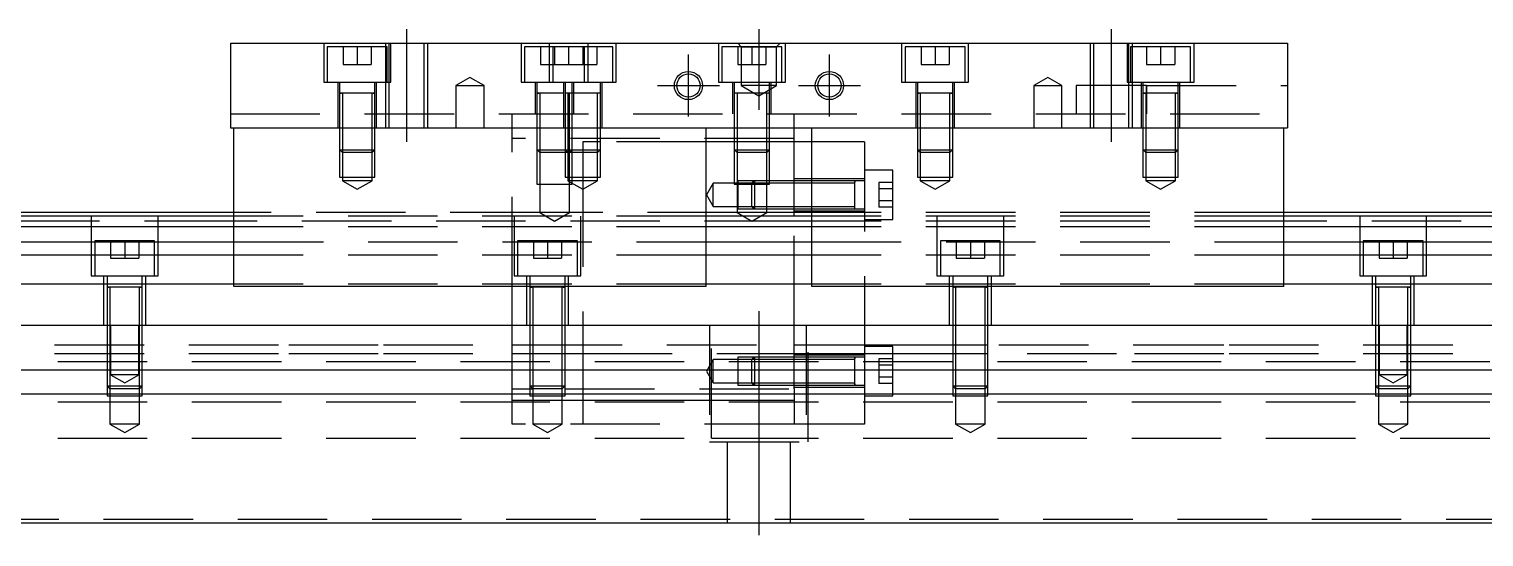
# Model space of a CAD drawing. Extents: x -20 to 801, y -275 to 102.
# Drawn here: x 186.4 to 392.9, y -234.8 to -162.8 of the extents above; entities that cross this region are included whole.
import ezdxf

# ---------------------------------------------------------------- set-up
doc = ezdxf.new("R2010")
doc.units = 0
doc.linetypes.add('CENTER', pattern=[50.8, 31.75, -6.35, 6.35, -6.35])
doc.linetypes.add('DASHED', pattern=[19.05, 12.7, -6.35])
doc.layers.get('0').update_dxf_attribs({"linetype": 'CONTINUOUS'})
doc.layers.add('CENTER', color=1, linetype='CENTER')

msp = doc.modelspace()

# ---------------------------------------------------------------- linework, layer by layer
at = {"color": 7, "linetype": 'CONTINUOUS'}
for p, q in [((215, -164.77), (215, -176.77)), ((215, -164.77), (365, -164.77)), ((365, -164.77), (365, -176.77)), ((215, -176.77), (365, -176.77)), ((215.5, -199.27), (215.5, -176.77)), ((282.5, -199.27), (282.5, -176.77)), ((295, -189.27), (295, -176.77)), ((297.5, -199.27), (297.5, -176.77)), ((364.5, -199.27), (364.5, -176.77)), ((297.5, -178.77), (295, -178.77)), ((215.5, -189.27), (0, -189.27)), ((215.5, -188.77), (28, -188.77)), ((297.5, -189.27), (282.5, -189.27)), ((523, -188.77), (364.5, -188.77)), ((580, -189.27), (364.5, -189.27)), ((215.5, -190.809608), (0, -190.809608)), ((297.5, -190.809608), (282.5, -190.809608)), ((580, -190.809608), (364.5, -190.809608)), ((0, -192.930392), (215.5, -192.930392)), ((282.5, -192.930392), (297.5, -192.930392)), ((364.5, -192.930392), (580, -192.930392)), ((215.5, -194.840532), (0, -194.840532)), ((297.5, -194.840532), (282.5, -194.840532)), ((580, -194.840532), (364.5, -194.840532)), ((215.5, -198.951934), (0, -198.951934)), ((282.5, -199.27), (215.5, -199.27)), ((297.5, -198.951934), (282.5, -198.951934)), ((364.5, -199.27), (297.5, -199.27)), ((580, -198.951934), (364.5, -198.951934)), ((0, -204.77), (580, -204.77)), ((303.6, -209.62), (303.6, -209.269994)), ((0, -211.07), (580, -211.07)), ((0, -214.47), (580, -214.47)), ((303.6, -213.270006), (303.6, -212.92)), ((0, -232.77), (580, -232.77))]:
    msp.add_line(p, q, dxfattribs=at)
at = {"color": 3, "linetype": 'DASHED'}
for p, q in [((228.25, -164.77), (228.25, -170.27)), ((237.000006, -164.77), (237.000006, -176.77)), ((237.5, -164.77), (237.5, -176.77)), ((237.75, -170.27), (237.75, -164.77)), ((242.5, -176.77), (242.5, -164.77)), ((242.999994, -176.77), (242.999994, -164.77)), ((256.25, -164.77), (256.25, -170.27)), ((260.25, -164.77), (260.25, -170.27)), ((265.75, -170.27), (265.75, -164.77)), ((269.75, -170.27), (269.75, -164.77)), ((284.25, -164.77), (284.25, -170.27)), ((287.5, -165.27), (287, -164.77)), ((292.5, -165.27), (293, -164.77)), ((293.75, -170.27), (293.75, -164.77)), ((310.25, -164.77), (310.25, -170.27)), ((319.75, -170.27), (319.75, -164.77)), ((337.000006, -164.77), (337.000006, -176.77)), ((337.5, -164.77), (337.5, -176.77)), ((342.25, -164.77), (342.25, -170.27)), ((342.5, -176.77), (342.5, -164.77)), ((342.999994, -176.77), (342.999994, -164.77)), ((351.75, -170.27), (351.75, -164.77)), ((237.25, -165.27), (228.75, -165.27)), ((228.75, -165.27), (228.75, -170.27)), ((231, -165.27), (231, -167.77)), ((233, -165.27), (233, -167.77)), ((235, -165.27), (235, -167.77)), ((237.25, -170.27), (237.25, -165.27)), ((260.75, -165.27), (256.75, -165.27)), ((256.75, -165.27), (256.75, -170.27)), ((259, -165.27), (259, -167.77)), ((269.25, -165.27), (260.75, -165.27)), ((260.75, -165.27), (260.75, -170.27)), ((261, -165.27), (261, -167.77)), ((263, -165.27), (263, -167.77)), ((265, -165.27), (265, -167.77)), ((265.25, -170.27), (265.25, -165.27)), ((267, -165.27), (267, -167.77)), ((269.25, -170.27), (269.25, -165.27)), ((293.25, -165.27), (284.75, -165.27)), ((284.75, -165.27), (284.75, -170.27)), ((287, -165.27), (287, -167.77)), ((287.5, -165.27), (287.5, -170.77)), ((287.5, -165.27), (292.5, -165.27)), ((289, -165.27), (289, -167.77)), ((291, -165.27), (291, -167.77)), ((292.5, -170.77), (292.5, -165.27)), ((293.25, -170.27), (293.25, -165.27)), ((319.25, -165.27), (310.75, -165.27)), ((310.75, -165.27), (310.75, -170.27)), ((313, -165.27), (313, -167.77)), ((315, -165.27), (315, -167.77)), ((317, -165.27), (317, -167.77)), ((319.25, -170.27), (319.25, -165.27)), ((351.25, -165.27), (342.75, -165.27)), ((342.75, -165.27), (342.75, -170.27)), ((345, -165.27), (345, -167.77)), ((347, -165.27), (347, -167.77)), ((349, -165.27), (349, -167.77)), ((351.25, -170.27), (351.25, -165.27)), ((231, -167.77), (233, -167.77)), ((233, -167.77), (235, -167.77)), ((259, -167.77), (261, -167.77)), ((261, -167.77), (263, -167.77)), ((263, -167.77), (265, -167.77)), ((265, -167.77), (267, -167.77)), ((287, -167.77), (289, -167.77)), ((289, -167.77), (291, -167.77)), ((313, -167.77), (315, -167.77)), ((315, -167.77), (317, -167.77)), ((345, -167.77), (347, -167.77)), ((347, -167.77), (349, -167.77)), ((228.25, -170.27), (237.75, -170.27)), ((230.25, -170.27), (230.25, -176.77)), ((230.5, -170.27), (230.5, -171.87)), ((235.5, -171.87), (235.5, -170.27)), ((235.75, -176.77), (235.75, -170.27)), ((249, -169.6153), (247, -170.77)), ((247, -170.77), (249, -170.77)), ((247, -170.77), (247, -176.77)), ((251, -170.77), (249, -169.6153)), ((249, -170.77), (251, -170.77)), ((251, -176.77), (251, -170.77)), ((256.25, -170.27), (260.25, -170.27)), ((258.25, -170.27), (258.25, -174.77)), ((258.5, -170.27), (258.5, -171.87)), ((260.25, -170.27), (269.75, -170.27)), ((262.25, -170.27), (262.25, -176.77)), ((262.5, -170.27), (262.5, -171.87)), ((263.5, -171.87), (263.5, -170.27)), ((263.75, -174.77), (263.75, -170.27)), ((267.5, -171.87), (267.5, -170.27)), ((267.75, -176.77), (267.75, -170.27)), ((284.25, -170.27), (293.75, -170.27)), ((286.25, -170.27), (286.25, -174.77)), ((286.5, -170.27), (286.5, -171.87)), ((292.5, -170.77), (287.5, -170.77)), ((287.5, -170.77), (290, -172.213376)), ((290, -172.213376), (292.5, -170.77)), ((291.5, -171.87), (291.5, -170.27)), ((291.75, -174.77), (291.75, -170.27)), ((310.25, -170.27), (319.75, -170.27)), ((312.25, -170.27), (312.25, -176.77)), ((312.5, -170.27), (312.5, -171.87)), ((317.5, -171.87), (317.5, -170.27)), ((317.75, -176.77), (317.75, -170.27)), ((331, -169.6153), (329, -170.77)), ((329, -170.77), (331, -170.77)), ((329, -170.77), (329, -176.77)), ((333, -170.77), (331, -169.6153)), ((331, -170.77), (333, -170.77)), ((333, -176.77), (333, -170.77)), ((335, -170.77), (335, -174.77)), ((345, -170.77), (335, -170.77)), ((342.25, -170.27), (351.75, -170.27)), ((344.25, -170.27), (344.25, -176.77)), ((344.5, -170.27), (344.5, -171.87)), ((345, -170.77), (365, -170.77)), ((345, -174.77), (345, -170.77)), ((345, -170.77), (345, -171.87)), ((349.5, -171.87), (349.5, -170.27)), ((349.75, -176.77), (349.75, -170.27)), ((230.5, -171.865), (230.5, -171.87)), ((230.5, -171.87), (230.757448, -171.87)), ((230.757468, -171.87), (230.5, -171.87)), ((230.5, -171.87), (230.5, -176.76998)), ((230.5, -171.87), (230.5, -171.875)), ((235.242552, -171.87), (230.757468, -171.87)), ((230.9, -171.87), (230.9, -176.76998)), ((235.1, -176.76998), (235.1, -171.87)), ((235.5, -171.87), (235.242552, -171.87)), ((235.242602, -171.87), (235.5, -171.87)), ((235.5, -171.87), (235.5, -171.865)), ((235.5, -176.76998), (235.5, -171.87)), ((235.5, -171.875), (235.5, -171.87)), ((258.5, -171.865), (258.5, -171.87)), ((258.5, -171.87), (258.757448, -171.87)), ((258.757468, -171.87), (258.5, -171.87)), ((258.5, -171.87), (258.5, -171.875)), ((258.5, -171.87), (258.5, -174.76998)), ((262.300194, -171.87), (258.757468, -171.87)), ((258.9, -171.87), (258.9, -174.76998)), ((262.5, -171.865), (262.5, -171.87)), ((262.757468, -171.87), (262.5, -171.87)), ((262.5, -171.87), (262.5, -171.875)), ((262.5, -171.87), (262.5, -176.76998)), ((267.242552, -171.87), (262.757468, -171.87)), ((262.9, -171.87), (262.9, -176.76998)), ((263.1, -174.76998), (263.1, -171.87)), ((263.5, -171.87), (263.5, -171.865)), ((263.5, -171.875), (263.5, -171.87)), ((263.5, -174.76998), (263.5, -171.87)), ((267.1, -176.76998), (267.1, -171.87)), ((267.5, -171.87), (267.242552, -171.87)), ((267.5, -171.87), (267.5, -171.865)), ((267.5, -171.875), (267.5, -171.87)), ((267.5, -176.76998), (267.5, -171.87)), ((286.5, -171.865), (286.5, -171.87)), ((286.757468, -171.87), (286.5, -171.87)), ((286.5, -171.87), (286.5, -171.875)), ((286.5, -171.87), (286.5, -174.76998)), ((291.242552, -171.87), (286.757468, -171.87)), ((286.9, -171.87), (286.9, -174.76998)), ((291.1, -174.76998), (291.1, -171.87)), ((291.5, -171.87), (291.242552, -171.87)), ((291.5, -171.87), (291.5, -171.865)), ((291.5, -171.875), (291.5, -171.87)), ((291.5, -174.76998), (291.5, -171.87)), ((312.5, -171.865), (312.5, -171.87)), ((312.5, -171.87), (312.757448, -171.87)), ((312.757468, -171.87), (312.5, -171.87)), ((312.5, -171.87), (312.5, -171.875)), ((312.5, -171.87), (312.5, -176.76998)), ((317.242552, -171.87), (312.757468, -171.87)), ((312.9, -171.87), (312.9, -176.76998)), ((317.1, -176.76998), (317.1, -171.87)), ((317.5, -171.87), (317.242552, -171.87)), ((317.242602, -171.87), (317.5, -171.87)), ((317.5, -171.87), (317.5, -171.865)), ((317.5, -171.875), (317.5, -171.87)), ((317.5, -176.76998), (317.5, -171.87)), ((344.5, -171.865), (344.5, -171.87)), ((344.5, -171.87), (344.757448, -171.87)), ((344.757468, -171.87), (344.5, -171.87)), ((344.5, -171.87), (344.5, -171.875)), ((344.5, -171.87), (344.5, -176.76998)), ((349.242552, -171.87), (344.757468, -171.87)), ((344.9, -171.87), (344.9, -176.76998)), ((345, -171.87), (345, -174.77)), ((349.1, -176.76998), (349.1, -171.87)), ((349.5, -171.87), (349.242552, -171.87)), ((349.242602, -171.87), (349.5, -171.87)), ((349.5, -171.87), (349.5, -171.865)), ((349.5, -171.875), (349.5, -171.87)), ((349.5, -176.76998), (349.5, -171.87)), ((215, -174.77), (365, -174.77)), ((255, -176.77), (255, -174.77)), ((258.5, -174.77), (258.5, -176.77)), ((258.500006, -174.77), (258.500006, -176.77)), ((258.9, -174.77), (258.9, -176.77)), ((263.1, -176.77), (263.1, -174.77)), ((263.499994, -176.77), (263.499994, -174.77)), ((263.5, -176.77), (263.5, -174.77)), ((286.5, -174.77), (286.5, -176.77)), ((286.500006, -174.77), (286.500006, -176.77)), ((286.9, -174.77), (286.9, -176.77)), ((291.1, -176.77), (291.1, -174.77)), ((291.499994, -176.77), (291.499994, -174.77)), ((291.5, -176.77), (291.5, -174.77)), ((295, -176.77), (295, -174.77)), ((230.5, -176.77), (230.5, -179.87)), ((230.500006, -176.77), (230.500006, -179.870006)), ((230.9, -176.77), (230.9, -180.27)), ((235.1, -180.27), (235.1, -176.77)), ((235.499994, -179.870006), (235.499994, -176.77)), ((235.5, -179.87), (235.5, -176.77)), ((255, -199.27), (255, -176.77)), ((258.5, -176.77), (258.5, -179.87)), ((258.500006, -176.77), (258.500006, -179.870006)), ((258.9, -176.77), (258.9, -180.27)), ((262.5, -176.77), (262.5, -179.87)), ((262.500006, -176.77), (262.500006, -179.870006)), ((262.9, -176.77), (262.9, -180.27)), ((263.1, -180.27), (263.1, -176.77)), ((263.499994, -179.870006), (263.499994, -176.77)), ((263.5, -179.87), (263.5, -176.77)), ((267.1, -180.27), (267.1, -176.77)), ((267.499994, -179.870006), (267.499994, -176.77)), ((267.5, -179.87), (267.5, -176.77)), ((286.5, -176.77), (286.5, -179.87)), ((286.500006, -176.77), (286.500006, -179.870006)), ((286.9, -176.77), (286.9, -180.27)), ((291.1, -180.27), (291.1, -176.77)), ((291.499994, -179.870006), (291.499994, -176.77)), ((291.5, -179.87), (291.5, -176.77)), ((312.5, -176.77), (312.5, -179.87)), ((312.500006, -176.77), (312.500006, -179.870006)), ((312.9, -176.77), (312.9, -180.27)), ((317.1, -180.27), (317.1, -176.77)), ((317.499994, -179.870006), (317.499994, -176.77)), ((317.5, -179.87), (317.5, -176.77)), ((344.5, -176.77), (344.5, -179.87)), ((344.500006, -176.77), (344.500006, -179.870006)), ((344.9, -176.77), (344.9, -180.27)), ((349.1, -180.27), (349.1, -176.77)), ((349.499994, -179.870006), (349.499994, -176.77)), ((349.5, -179.87), (349.5, -176.77)), ((295, -178.27), (255, -178.27)), ((265, -178.77), (265, -180.27)), ((267.1, -178.77), (265, -178.77)), ((267.5, -178.77), (267.1, -178.77)), ((282.5, -178.77), (267.5, -178.77)), ((286.5, -178.77), (282.5, -178.77)), ((286.9, -178.77), (286.5, -178.77)), ((291.1, -178.77), (286.9, -178.77)), ((291.5, -178.77), (291.1, -178.77)), ((295, -178.77), (291.5, -178.77)), ((305, -178.77), (297.5, -178.77)), ((305, -178.77), (305, -199.27)), ((230.5, -179.87), (235.5, -179.87)), ((230.5, -179.87), (230.9, -180.27)), ((230.500006, -179.87002), (230.500006, -183.77)), ((235.1, -180.27), (230.9, -180.27)), ((230.9, -180.27002), (230.9, -183.77)), ((235.1, -180.27), (235.5, -179.87)), ((235.1, -183.77), (235.1, -180.27002)), ((235.499994, -183.77), (235.499994, -179.87002)), ((258.5, -179.87), (262.5, -179.87)), ((258.5, -179.87), (258.9, -180.27)), ((258.500006, -179.87002), (258.500006, -184.77)), ((262.500006, -180.27), (258.9, -180.27)), ((258.9, -180.27002), (258.9, -184.77)), ((262.5, -179.87), (267.5, -179.87)), ((262.5, -179.87), (262.9, -180.27)), ((262.500006, -179.87002), (262.500006, -183.77)), ((262.9, -180.27), (262.500006, -180.27)), ((267.1, -180.27), (262.9, -180.27)), ((262.9, -180.27002), (262.9, -183.77)), ((263.1, -180.27), (263.5, -179.87)), ((263.1, -184.77), (263.1, -180.27002)), ((263.499994, -180.27), (263.499994, -179.87002)), ((263.499994, -183.77), (263.499994, -180.27)), ((265, -180.27), (265, -183.77)), ((267.1, -180.27), (267.5, -179.87)), ((267.1, -183.77), (267.1, -180.27002)), ((267.499994, -183.77), (267.499994, -179.87002)), ((286.5, -179.87), (291.5, -179.87)), ((286.5, -179.87), (286.9, -180.27)), ((286.500006, -179.87002), (286.500006, -184.77)), ((291.1, -180.27), (286.9, -180.27)), ((286.9, -180.27002), (286.9, -184.77)), ((291.1, -180.27), (291.5, -179.87)), ((291.1, -184.77), (291.1, -180.27002)), ((291.499994, -184.77), (291.499994, -179.87002)), ((312.5, -179.87), (317.5, -179.87)), ((312.5, -179.87), (312.9, -180.27)), ((312.500006, -179.87002), (312.500006, -183.77)), ((317.1, -180.27), (312.9, -180.27)), ((312.9, -180.27002), (312.9, -183.77)), ((317.1, -180.27), (317.5, -179.87)), ((317.1, -183.77), (317.1, -180.27002)), ((317.499994, -183.77), (317.499994, -179.87002)), ((344.5, -179.87), (349.5, -179.87)), ((344.5, -179.87), (344.9, -180.27)), ((344.500006, -179.87002), (344.500006, -183.77)), ((349.1, -180.27), (344.9, -180.27)), ((344.9, -180.27002), (344.9, -183.77)), ((349.1, -180.27), (349.5, -179.87)), ((349.1, -183.77), (349.1, -180.27002)), ((349.499994, -183.77), (349.499994, -179.87002)), ((309, -182.77), (305, -182.77)), ((309, -189.77), (309, -182.77)), ((230.500006, -183.77), (235.499994, -183.77)), ((230.9, -183.77), (230.9, -184.27)), ((235.1, -184.27), (230.9, -184.27)), ((230.9, -184.27), (233, -185.482436)), ((233, -185.482436), (235.1, -184.27)), ((235.1, -184.27), (235.1, -183.77)), ((258.500006, -184.77), (263.499994, -184.77)), ((258.9, -184.77), (258.9, -188.77)), ((262.500006, -183.77), (267.499994, -183.77)), ((262.9, -183.77), (262.9, -184.27)), ((267.1, -184.27), (262.9, -184.27)), ((262.9, -184.27), (265, -185.482436)), ((263.1, -188.77), (263.1, -184.77)), ((263.499994, -184.77), (263.499994, -183.77)), ((265, -183.77), (265, -214.47)), ((265, -185.482436), (267.1, -184.27)), ((267.1, -184.27), (267.1, -183.77)), ((283.5, -184.62), (282.547372, -186.27)), ((283.5, -187.92), (283.5, -184.62)), ((287, -184.62), (283.5, -184.62)), ((286.500006, -184.77), (291.499994, -184.77)), ((286.9, -184.77), (286.9, -188.77)), ((287, -184.270006), (287, -188.269994)), ((289.34998, -184.270006), (287, -184.270006)), ((288.99998, -184.62), (287, -184.62)), ((289.35, -184.27), (289, -184.62)), ((289, -187.92), (289, -184.62)), ((295, -184.62), (289, -184.62)), ((289.35, -184.27), (289.35, -188.27)), ((295, -184.27), (289.35, -184.27)), ((295, -184.270006), (289.35, -184.270006)), ((291.1, -188.77), (291.1, -184.77)), ((305, -184.02), (295, -184.02)), ((297.5, -184.27), (295.00002, -184.27)), ((297.5, -184.62), (295.00002, -184.62)), ((303.605, -184.27), (297.5, -184.27)), ((303.6, -184.62), (297.5, -184.62)), ((305, -184.27), (303.595, -184.27)), ((303.6, -184.27), (303.6, -184.486668)), ((303.6, -188.27), (303.6, -184.27)), ((307, -184.53795), (307, -185.403974)), ((309, -184.53795), (307, -184.53795)), ((309, -185.403974), (307, -185.403974)), ((307, -185.403974), (307, -187.136026)), ((312.500006, -183.77), (317.499994, -183.77)), ((312.9, -183.77), (312.9, -184.27)), ((317.1, -184.27), (312.9, -184.27)), ((312.9, -184.27), (315, -185.482436)), ((315, -185.482436), (317.1, -184.27)), ((317.1, -184.27), (317.1, -183.77)), ((344.500006, -183.77), (349.499994, -183.77)), ((344.9, -183.77), (344.9, -184.27)), ((349.1, -184.27), (344.9, -184.27)), ((344.9, -184.27), (347, -185.482436)), ((347, -185.482436), (349.1, -184.27)), ((349.1, -184.27), (349.1, -183.77)), ((282.547372, -186.27), (283.5, -187.92)), ((307, -187.136026), (307, -188.00205)), ((309, -187.136026), (307, -187.136026)), ((195.25, -189.27), (195.25, -197.77)), ((204.75, -197.77), (204.75, -189.27)), ((258.9, -188.77), (215.5, -188.77)), ((282.5, -189.27), (215.5, -189.27)), ((255.25, -189.27), (255.25, -197.77)), ((263.1, -188.77), (258.9, -188.77)), ((258.9, -188.77), (261, -189.982436)), ((261, -189.982436), (263.1, -188.77)), ((264.99998, -188.77), (263.1, -188.77)), ((264.75, -197.77), (264.75, -189.27)), ((286.9, -188.77), (265, -188.77)), ((286.9, -188.770002), (265, -188.770006)), ((283.5, -187.92), (287, -187.92)), ((291.1, -188.77), (286.9, -188.77)), ((286.9, -188.77), (289, -189.982436)), ((287, -187.92), (288.99998, -187.92)), ((287, -188.269994), (289.34998, -188.269994)), ((289, -187.92), (295, -187.92)), ((289, -187.92), (289.35, -188.27)), ((289, -189.982436), (291.1, -188.77)), ((289.35, -188.269994), (295, -188.269994)), ((289.35, -188.27), (295, -188.27)), ((295, -188.77), (291.1, -188.77)), ((295, -188.770006), (291.1, -188.770002)), ((295, -188.52), (305, -188.52)), ((297.5, -188.77), (295, -188.77)), ((297.5, -188.770006), (295, -188.770006)), ((295, -204.77), (295, -189.27)), ((295.00002, -187.92), (297.5, -187.92)), ((295.00002, -188.27), (297.5, -188.27)), ((297.5, -187.92), (303.6, -187.92)), ((297.5, -188.27), (303.605, -188.27)), ((305, -188.77), (297.5, -188.77)), ((305, -188.770006), (297.5, -188.770006)), ((364.5, -189.27), (297.5, -189.27)), ((303.595, -188.27), (305, -188.27)), ((305, -189.77), (309, -189.77)), ((364.5, -188.77), (305.00002, -188.77)), ((309, -188.00205), (307, -188.00205)), ((315.25, -189.27), (315.25, -197.77)), ((324.75, -197.77), (324.75, -189.27)), ((375.25, -189.27), (375.25, -197.77)), ((384.75, -197.77), (384.75, -189.27)), ((215.5, -190.02), (28, -190.02)), ((295, -190.02), (215.5, -190.02)), ((282.5, -190.809608), (215.5, -190.809608)), ((297.5, -190.02), (295, -190.02)), ((364.5, -190.02), (297.5, -190.02)), ((364.5, -190.809608), (297.5, -190.809608)), ((523, -190.02), (364.5, -190.02)), ((204.25, -192.77), (195.75, -192.77)), ((195.75, -192.77), (195.75, -197.77)), ((198, -192.77), (198, -195.27)), ((200, -192.77), (200, -195.27)), ((202, -192.77), (202, -195.27)), ((204.25, -197.77), (204.25, -192.77)), ((215.5, -192.930392), (282.5, -192.930392)), ((264.25, -192.77), (255.75, -192.77)), ((255.75, -192.77), (255.75, -197.77)), ((258, -192.77), (258, -195.27)), ((260, -192.77), (260, -195.27)), ((262, -192.77), (262, -195.27)), ((264.25, -197.77), (264.25, -192.77)), ((297.5, -192.930392), (364.5, -192.930392)), ((324.25, -192.77), (315.75, -192.77)), ((315.75, -192.77), (315.75, -197.77)), ((318, -192.77), (318, -195.27)), ((320, -192.77), (320, -195.27)), ((322, -192.77), (322, -195.27)), ((324.25, -197.77), (324.25, -192.77)), ((384.25, -192.77), (375.75, -192.77)), ((375.75, -192.77), (375.75, -197.77)), ((378, -192.77), (378, -195.27)), ((380, -192.77), (380, -195.27)), ((382, -192.77), (382, -195.27)), ((384.25, -197.77), (384.25, -192.77)), ((198, -195.27), (200, -195.27)), ((200, -195.27), (202, -195.27)), ((282.5, -194.840532), (215.5, -194.840532)), ((258, -195.27), (260, -195.27)), ((260, -195.27), (262, -195.27)), ((364.5, -194.840532), (297.5, -194.840532)), ((318, -195.27), (320, -195.27)), ((320, -195.27), (322, -195.27)), ((378, -195.27), (380, -195.27)), ((380, -195.27), (382, -195.27)), ((195.25, -197.77), (204.75, -197.77)), ((197, -197.77), (197, -204.77)), ((197.5, -197.77), (197.5, -199.37)), ((202.5, -199.37), (202.5, -197.77)), ((203, -204.77), (203, -197.77)), ((255.25, -197.77), (264.75, -197.77)), ((257, -197.77), (257, -204.77)), ((257.5, -197.77), (257.5, -199.37)), ((262.5, -199.37), (262.5, -197.77)), ((263, -204.77), (263, -197.77)), ((315.25, -197.77), (324.75, -197.77)), ((317, -197.77), (317, -204.77)), ((317.5, -197.77), (317.5, -199.37)), ((322.5, -199.37), (322.5, -197.77)), ((323, -204.77), (323, -197.77)), ((375.25, -197.77), (384.75, -197.77)), ((377, -197.77), (377, -204.77)), ((377.5, -197.77), (377.5, -199.37)), ((382.5, -199.37), (382.5, -197.77)), ((383, -204.77), (383, -197.77)), ((197.5, -199.365), (197.5, -199.37)), ((197.5, -199.37), (197.757448, -199.37)), ((197.757468, -199.37), (197.5, -199.37)), ((197.5, -199.37), (197.5, -199.375)), ((197.5, -199.37), (197.5, -204.76998)), ((202.242552, -199.37), (197.757468, -199.37)), ((197.9, -199.37), (197.9, -204.76998)), ((202.1, -204.76998), (202.1, -199.37)), ((202.5, -199.37), (202.242552, -199.37)), ((202.242602, -199.37), (202.5, -199.37)), ((202.5, -199.37), (202.5, -199.365)), ((202.5, -199.375), (202.5, -199.37)), ((202.5, -204.76998), (202.5, -199.37)), ((282.5, -198.951934), (215.5, -198.951934)), ((255, -204.77), (255, -199.27)), ((257.5, -199.365), (257.5, -199.37)), ((257.5, -199.37), (257.757448, -199.37)), ((257.757468, -199.37), (257.5, -199.37)), ((257.5, -199.37), (257.5, -199.375)), ((257.5, -199.37), (257.5, -204.76998)), ((262.242552, -199.37), (257.757468, -199.37)), ((257.9, -199.37), (257.9, -204.76998)), ((262.1, -204.76998), (262.1, -199.37)), ((262.5, -199.37), (262.242552, -199.37)), ((262.242602, -199.37), (262.5, -199.37)), ((262.5, -199.37), (262.5, -199.365)), ((262.5, -199.375), (262.5, -199.37)), ((262.5, -204.76998), (262.5, -199.37)), ((364.5, -198.951934), (297.5, -198.951934)), ((305, -199.27), (305, -204.77)), ((317.5, -199.365), (317.5, -199.37)), ((317.5, -199.37), (317.757448, -199.37)), ((317.757468, -199.37), (317.5, -199.37)), ((317.5, -199.37), (317.5, -199.375)), ((317.5, -199.37), (317.5, -204.76998)), ((322.242552, -199.37), (317.757468, -199.37)), ((317.9, -199.37), (317.9, -204.76998)), ((322.1, -204.76998), (322.1, -199.37)), ((322.5, -199.37), (322.242552, -199.37)), ((322.242602, -199.37), (322.5, -199.37)), ((322.5, -199.37), (322.5, -199.365)), ((322.5, -199.375), (322.5, -199.37)), ((322.5, -204.76998), (322.5, -199.37)), ((377.5, -199.365), (377.5, -199.37)), ((377.5, -199.37), (377.757448, -199.37)), ((377.757468, -199.37), (377.5, -199.37)), ((377.5, -199.37), (377.5, -199.375)), ((377.5, -199.37), (377.5, -204.76998)), ((382.242552, -199.37), (377.757468, -199.37)), ((377.9, -199.37), (377.9, -204.76998)), ((382.1, -204.76998), (382.1, -199.37)), ((382.5, -199.37), (382.242552, -199.37)), ((382.242602, -199.37), (382.5, -199.37)), ((382.5, -199.37), (382.5, -199.365)), ((382.5, -199.375), (382.5, -199.37)), ((382.5, -204.76998), (382.5, -199.37)), ((197.5, -204.77), (197.5, -211.07)), ((197.500006, -204.77), (197.500006, -211.07)), ((197.9, -204.77), (197.9, -211.07)), ((198, -204.77), (198, -211.77)), ((202, -211.77), (202, -204.77)), ((202.1, -211.07), (202.1, -204.77)), ((202.499994, -211.07), (202.499994, -204.77)), ((202.5, -211.07), (202.5, -204.77)), ((255, -211.07), (255, -204.77)), ((257.5, -204.77), (257.5, -211.07)), ((257.500006, -204.77), (257.500006, -211.07)), ((257.9, -204.77), (257.9, -211.07)), ((262.1, -211.07), (262.1, -204.77)), ((262.499994, -211.07), (262.499994, -204.77)), ((262.5, -211.07), (262.5, -204.77)), ((283, -204.77), (283, -221.27)), ((283.291796, -220.77), (283.291796, -204.77)), ((295, -211.07), (295, -204.77)), ((296.708204, -204.77), (296.708204, -220.77)), ((297, -221.27), (297, -204.77)), ((305, -204.77), (305, -211.07)), ((317.5, -204.77), (317.5, -211.07)), ((317.500006, -204.77), (317.500006, -211.07)), ((317.9, -204.77), (317.9, -211.07)), ((322.1, -211.07), (322.1, -204.77)), ((322.499994, -211.07), (322.499994, -204.77)), ((322.5, -211.07), (322.5, -204.77)), ((377.5, -204.77), (377.5, -211.07)), ((377.500006, -204.77), (377.500006, -211.07)), ((377.9, -204.77), (377.9, -211.07)), ((378, -204.77), (378, -211.77)), ((382, -211.77), (382, -204.77)), ((382.1, -211.07), (382.1, -204.77)), ((382.499994, -211.07), (382.499994, -204.77)), ((382.5, -211.07), (382.5, -204.77)), ((56.708204, -207.52), (223.291796, -207.52)), ((197.5, -207.52), (197.9, -207.52)), ((197.9, -207.52), (202.1, -207.52)), ((202.1, -207.52), (202.5, -207.52)), ((223.291796, -207.52), (236.708204, -207.52)), ((236.708204, -207.52), (255, -207.52)), ((255, -207.52), (257.5, -207.52)), ((257.5, -207.52), (257.9, -207.52)), ((257.5, -207.52), (257.9, -207.52)), ((257.9, -207.52), (295, -207.52)), ((257.9, -207.52), (262.1, -207.52)), ((262.1, -207.52), (262.5, -207.52)), ((295, -207.52), (305, -207.52)), ((305, -207.52), (343.291796, -207.52)), ((309, -207.77), (305, -207.77)), ((309, -211.07), (309, -207.77)), ((317.5, -207.52), (317.9, -207.52)), ((317.9, -207.52), (322.1, -207.52)), ((322.1, -207.52), (322.5, -207.52)), ((343.291796, -207.52), (356.708204, -207.52)), ((356.708204, -207.52), (497.5, -207.52)), ((377.5, -207.52), (377.9, -207.52)), ((377.9, -207.52), (382.1, -207.52)), ((382.1, -207.52), (382.5, -207.52)), ((0, -209.92), (580, -209.92)), ((56.708204, -208.77), (223.291796, -208.77)), ((197.5, -208.77), (197.9, -208.77)), ((197.9, -208.77), (202.1, -208.77)), ((202.1, -208.77), (202.5, -208.77)), ((223.291796, -208.77), (236.708204, -208.77)), ((236.708204, -208.77), (255, -208.77)), ((255, -208.77), (257.5, -208.77)), ((257.5, -208.77), (257.9, -208.77)), ((257.5, -208.77), (257.9, -208.77)), ((257.9, -208.77), (264.99998, -208.77)), ((257.9, -208.77), (262.1, -208.77)), ((262.1, -208.77), (262.5, -208.77)), ((265, -208.769994), (295, -208.769994)), ((265, -208.77), (295, -208.77)), ((283.5, -209.62), (282.547372, -211.27)), ((283.5, -212.92), (283.5, -209.62)), ((287, -209.62), (283.5, -209.62)), ((287, -209.270006), (287, -213.269994)), ((289.34998, -209.270006), (287, -209.270006)), ((288.99998, -209.62), (287, -209.62)), ((289.35, -209.27), (289, -209.62)), ((289, -212.92), (289, -209.62)), ((295, -209.62), (289, -209.62)), ((289.35, -209.27), (289.35, -213.27)), ((295, -209.27), (289.35, -209.27)), ((295, -209.270006), (289.35, -209.270006)), ((295, -208.769994), (305, -208.769994)), ((295, -208.77), (305, -208.77)), ((305, -209.02), (295, -209.02)), ((303.605, -209.27), (295.00002, -209.27)), ((303.6, -209.62), (295.00002, -209.62)), ((305, -209.27), (303.595, -209.27)), ((303.6, -209.27), (303.6, -209.486668)), ((303.6, -209.486708), (303.6, -209.27)), ((303.6, -209.27), (303.6, -209.486668)), ((303.6, -209.486708), (303.6, -209.27)), ((303.6, -211.06999), (303.6, -209.486708)), ((305.00002, -208.77), (309, -208.77)), ((307, -209.53795), (307, -210.403974)), ((309, -209.53795), (307, -209.53795)), ((309, -210.403974), (307, -210.403974)), ((307, -210.403974), (307, -212.136026)), ((309, -208.77), (343.291796, -208.77)), ((317.5, -208.77), (317.9, -208.77)), ((317.9, -208.77), (322.1, -208.77)), ((322.1, -208.77), (322.5, -208.77)), ((343.291796, -208.77), (356.708204, -208.77)), ((356.708204, -208.77), (497.5, -208.77)), ((377.5, -208.77), (377.9, -208.77)), ((377.9, -208.77), (382.1, -208.77)), ((382.1, -208.77), (382.5, -208.77)), ((197.5, -211.07), (197.5, -213.37)), ((197.500006, -211.07), (197.500006, -213.370006)), ((197.9, -211.07), (197.9, -213.77)), ((202, -211.77), (198, -211.77)), ((198, -211.77), (200, -212.9247)), ((200, -212.9247), (202, -211.77)), ((202.1, -213.77), (202.1, -211.07)), ((202.499994, -213.370006), (202.499994, -211.07)), ((202.5, -213.37), (202.5, -211.07)), ((255, -213.77), (255, -211.07)), ((257.5, -211.07), (257.5, -213.37)), ((257.500006, -211.07), (257.500006, -213.370006)), ((257.9, -211.07), (257.9, -213.77)), ((262.1, -213.77), (262.1, -211.07)), ((262.499994, -213.370006), (262.499994, -211.07)), ((262.5, -213.37), (262.5, -211.07)), ((282.547372, -211.27), (283.5, -212.92)), ((295, -213.77), (295, -211.07)), ((303.6, -213.053332), (303.6, -211.06999)), ((305, -211.07), (305, -214.47)), ((309, -212.136026), (307, -212.136026)), ((307, -212.136026), (307, -213.00205)), ((309, -214.47), (309, -211.07)), ((317.5, -211.07), (317.5, -213.37)), ((317.500006, -211.07), (317.500006, -213.370006)), ((317.9, -211.07), (317.9, -213.77)), ((322.1, -213.77), (322.1, -211.07)), ((322.499994, -213.370006), (322.499994, -211.07)), ((322.5, -213.37), (322.5, -211.07)), ((377.5, -211.07), (377.5, -213.37)), ((377.500006, -211.07), (377.500006, -213.370006)), ((377.9, -211.07), (377.9, -213.77)), ((382, -211.77), (378, -211.77)), ((378, -211.77), (380, -212.9247)), ((380, -212.9247), (382, -211.77)), ((382.1, -213.77), (382.1, -211.07)), ((382.499994, -213.370006), (382.499994, -211.07)), ((382.5, -213.37), (382.5, -211.07)), ((197.5, -213.37), (202.5, -213.37)), ((197.5, -213.37), (197.9, -213.77)), ((197.500006, -213.37002), (197.500006, -214.47)), ((197.500006, -214.47), (197.500006, -214.77)), ((202.1, -213.77), (197.9, -213.77)), ((197.9, -213.77002), (197.9, -214.77)), ((202.1, -213.77), (202.5, -213.37)), ((202.1, -214.77), (202.1, -213.77002)), ((202.499994, -214.47), (202.499994, -213.37002)), ((202.499994, -214.77), (202.499994, -214.47)), ((255, -213.77), (257.500006, -213.77)), ((255, -214.47), (255, -213.77)), ((255, -218.77), (255, -214.47)), ((257.5, -213.37), (262.5, -213.37)), ((257.5, -213.37), (257.9, -213.77)), ((257.500006, -213.37002), (257.500006, -214.47)), ((257.500006, -213.77), (257.9, -213.77)), ((257.500006, -214.47), (257.500006, -214.77)), ((262.1, -213.77), (257.9, -213.77)), ((262.1, -213.77), (257.9, -213.77)), ((257.9, -213.77002), (257.9, -214.77)), ((262.1, -213.77), (262.5, -213.37)), ((262.1, -214.77), (262.1, -213.77002)), ((262.499994, -214.47), (262.499994, -213.37002)), ((262.499994, -213.77), (295, -213.77)), ((262.499994, -214.77), (262.499994, -214.47)), ((265, -214.47), (265, -218.77)), ((283.5, -212.92), (287, -212.92)), ((287, -212.92), (288.99998, -212.92)), ((287, -213.269994), (289.34998, -213.269994)), ((289, -212.92), (295, -212.92)), ((289, -212.92), (289.35, -213.27)), ((289.35, -213.269994), (295, -213.269994)), ((289.35, -213.27), (295, -213.27)), ((295, -213.52), (305, -213.52)), ((295, -213.77), (295, -214.47)), ((295, -214.47), (295, -218.77)), ((295.00002, -212.92), (303.6, -212.92)), ((295.00002, -213.27), (303.6, -213.27)), ((303.595, -213.27), (303.6, -213.27)), ((303.6, -213.053292), (303.6, -213.27)), ((303.6, -213.27), (303.6, -213.053332)), ((303.6, -213.27), (303.605, -213.27)), ((303.6, -213.27), (305, -213.27)), ((305, -214.47), (305, -218.77)), ((309, -213.00205), (307, -213.00205)), ((309, -214.77), (309, -214.47)), ((317.5, -213.37), (322.5, -213.37)), ((317.5, -213.37), (317.9, -213.77)), ((317.500006, -213.37002), (317.500006, -214.47)), ((317.500006, -214.47), (317.500006, -214.77)), ((322.1, -213.77), (317.9, -213.77)), ((317.9, -213.77002), (317.9, -214.77)), ((322.1, -213.77), (322.5, -213.37)), ((322.1, -214.77), (322.1, -213.77002)), ((322.499994, -214.47), (322.499994, -213.37002)), ((322.499994, -214.77), (322.499994, -214.47)), ((377.5, -213.37), (382.5, -213.37)), ((377.5, -213.37), (377.9, -213.77)), ((377.500006, -213.37002), (377.500006, -214.47)), ((377.500006, -214.47), (377.500006, -214.77)), ((382.1, -213.77), (377.9, -213.77)), ((377.9, -213.77002), (377.9, -214.77)), ((382.1, -213.77), (382.5, -213.37)), ((382.1, -214.77), (382.1, -213.77002)), ((382.499994, -214.47), (382.499994, -213.37002)), ((382.499994, -214.77), (382.499994, -214.47)), ((0, -215.62), (580, -215.62)), ((197.500006, -214.77), (202.499994, -214.77)), ((197.9, -214.77), (197.9, -218.77)), ((202.1, -218.77), (202.1, -214.77)), ((255, -215.39077), (295, -215.39077)), ((255, -215.39077), (265, -215.39077)), ((257.500006, -214.77), (262.499994, -214.77)), ((257.9, -214.77), (257.9, -218.77)), ((262.1, -218.77), (262.1, -214.77)), ((265, -215.39077), (295, -215.39077)), ((305, -214.77), (309, -214.77)), ((317.500006, -214.77), (322.499994, -214.77)), ((317.9, -214.77), (317.9, -218.77)), ((322.1, -218.77), (322.1, -214.77)), ((377.500006, -214.77), (382.499994, -214.77)), ((377.9, -214.77), (377.9, -218.77)), ((382.1, -218.77), (382.1, -214.77)), ((202.1, -218.77), (197.9, -218.77)), ((197.9, -218.77), (200, -219.982436)), ((200, -219.982436), (202.1, -218.77)), ((295, -218.77), (255, -218.77)), ((262.1, -218.77), (257.9, -218.77)), ((257.9, -218.77), (260, -219.982436)), ((260, -219.982436), (262.1, -218.77)), ((305, -218.77), (295, -218.77)), ((322.1, -218.77), (317.9, -218.77)), ((317.9, -218.77), (320, -219.982436)), ((320, -219.982436), (322.1, -218.77)), ((382.1, -218.77), (377.9, -218.77)), ((377.9, -218.77), (380, -219.982436)), ((380, -219.982436), (382.1, -218.77)), ((0, -220.77), (523.291796, -220.77)), ((283.291796, -220.77), (296.708204, -220.77)), ((283, -221.27), (297, -221.27)), ((285.5, -221.27), (285.5, -232.77)), ((294.5, -232.77), (294.5, -221.27)), ((6.499992, -232.27), (580, -232.27))]:
    msp.add_line(p, q, dxfattribs=at)
at = {"color": 3, "linetype": 'CONTINUOUS'}
for centre in [(280, -170.77), (300, -170.77)]:
    msp.add_circle(centre, 2, dxfattribs=at)
at = {"color": 7, "linetype": 'CONTINUOUS'}
for centre in [(280, -170.77), (300, -170.77)]:
    msp.add_circle(centre, 1.65, dxfattribs=at)
at = {"layer": 'CENTER', "color": 1, "linetype": 'CENTER'}
for p, q in [((240, -162.77), (240, -178.77)), ((290, -162.77), (290, -174.213376)), ((340, -162.77), (340, -178.77)), ((280, -175.17), (280, -166.37)), ((300, -175.17), (300, -166.37)), ((275.6, -170.77), (284.4, -170.77)), ((295.6, -170.77), (304.4, -170.77)), ((290, -202.77), (290, -234.77))]:
    msp.add_line(p, q, dxfattribs=at)

doc.saveas('drawing.dxf')
